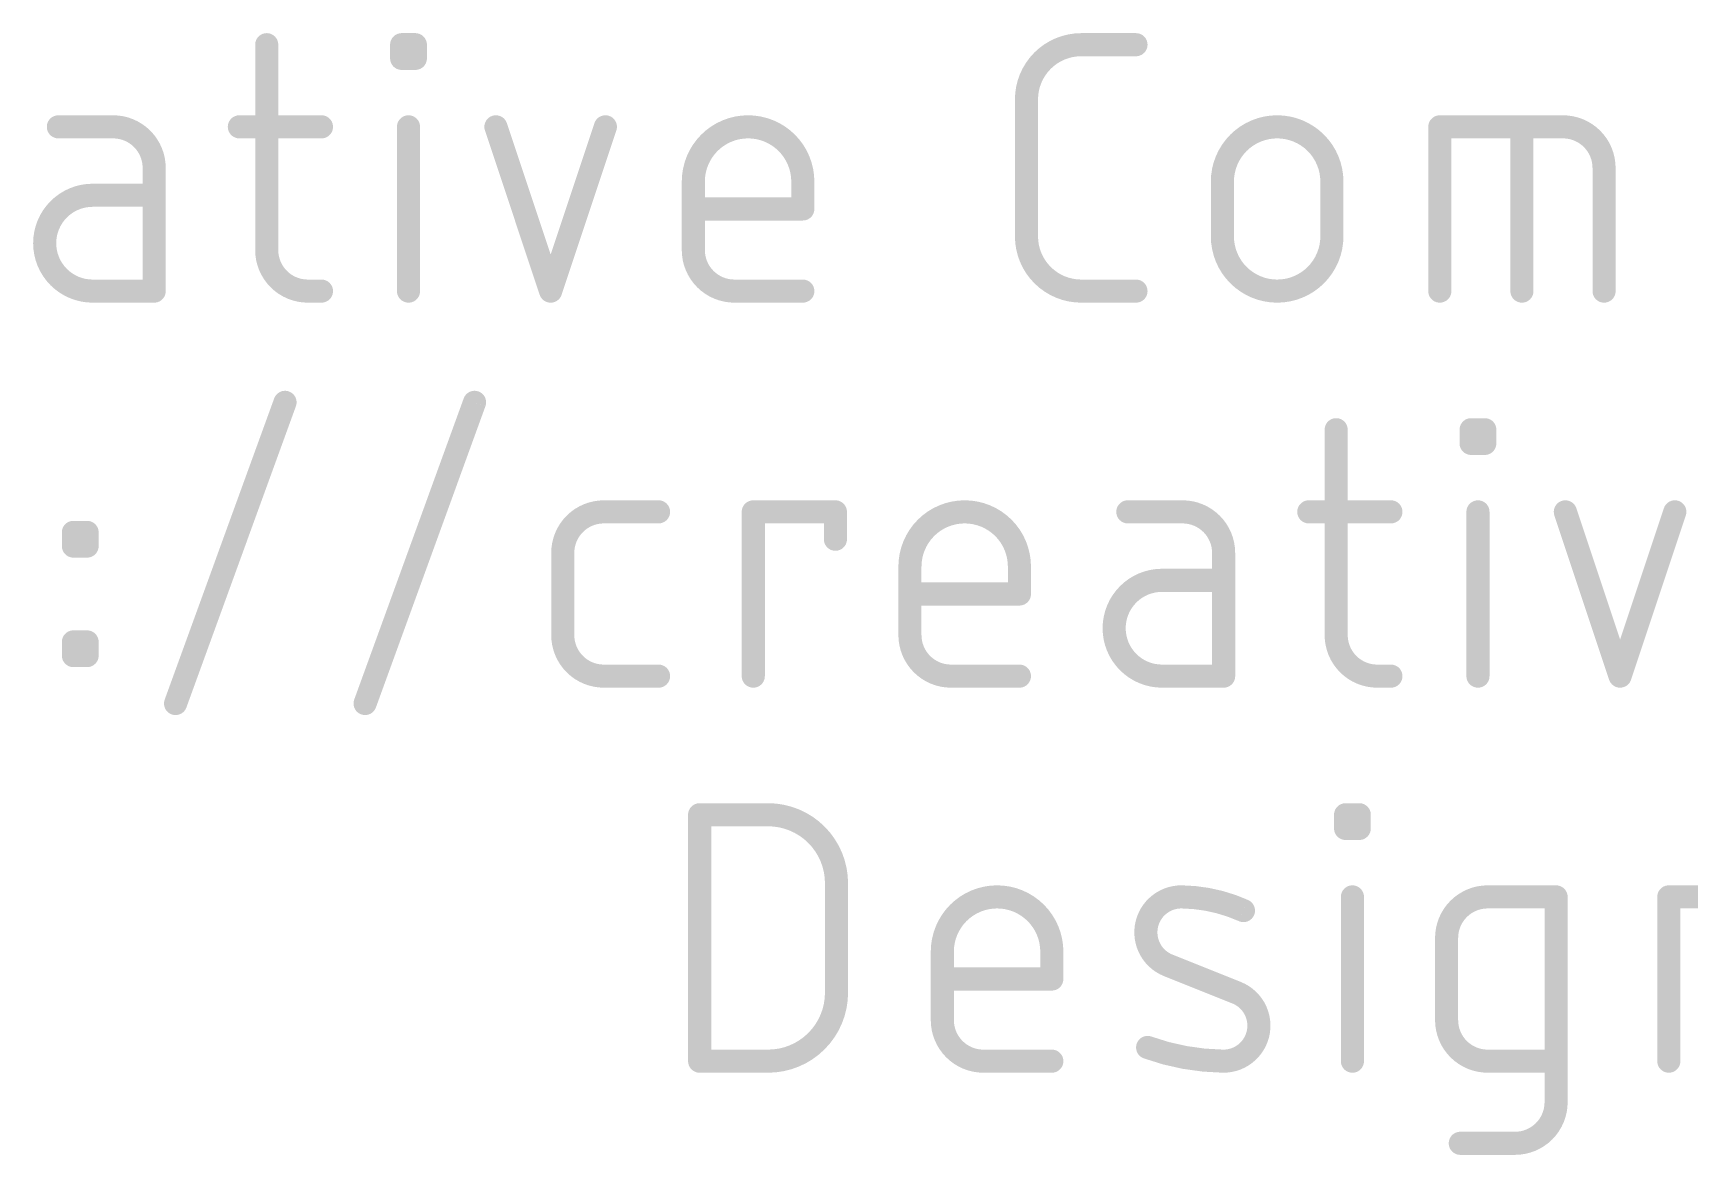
# Model space of a CAD drawing. Extents: x -31.8 to 54.9, y -9.4 to 30.
# Drawn here: x -4.32 to 6.61, y -9.43 to -2.03 of the extents above; entities that cross this region are included whole.
import ezdxf

# ---------------------------------------------------------------- set-up
doc = ezdxf.new("R2010")
doc.units = 0
doc.layers.add('51', color=253, linetype='CONTINUOUS')

msp = doc.modelspace()

# ---------------------------------------------------------------- linework, layer by layer
at = {"layer": '51', "const_width": 0.1524}
for points in [[(-2.7803, -2.1082), (-2.7803, -3.4629)], [(-1.8899, -2.1985), (-1.8899, -2.1082)], [(-1.8899, -2.1082), (-1.7996, -2.1082)], [(-1.7996, -2.1082), (-1.7996, -2.1985)], [(2.5941, -2.1082), (2.9553, -2.1082)], [(-1.7996, -2.1985), (-1.8899, -2.1985)], [(2.2328, -3.3726), (2.2328, -2.4694)], [(-3.7938, -2.6501), (-4.155, -2.6501)], [(-2.9609, -2.6501), (-2.4191, -2.6501)], [(-1.8447, -3.7338), (-1.8447, -2.6501)], [(-1.2681, -2.6501), (-0.9069, -3.7338)], [(-0.9069, -3.7338), (-0.5456, -2.6501)], [(4.9601, -3.7338), (4.9601, -2.6501)], [(4.9601, -2.6501), (5.7729, -2.6501)], [(5.5019, -3.7338), (5.5019, -2.6501)], [(-3.5229, -3.7338), (-3.5229, -2.921)], [(0.0345, -3.4629), (0.0345, -3.0113)], [(0.757, -3.0113), (0.757, -3.1919)], [(3.5255, -3.3726), (3.5255, -3.0113)], [(4.248, -3.0113), (4.248, -3.3726)], [(6.0438, -2.921), (6.0438, -3.7338)], [(-3.5229, -3.1016), (-3.9293, -3.1016)], [(0.757, -3.1919), (0.0345, -3.1919)], [(-3.9293, -3.7338), (-3.5229, -3.7338)], [(-2.5094, -3.7338), (-2.4191, -3.7338)], [(0.757, -3.7338), (0.3054, -3.7338)], [(2.9553, -3.7338), (2.5941, -3.7338)], [(-3.3819, -6.4544), (-2.6594, -4.4676)], [(-2.1314, -6.4544), (-1.4089, -4.4676)], [(4.2762, -4.6482), (4.2762, -6.0029)], [(5.1666, -4.7385), (5.1666, -4.6482)], [(5.1666, -4.6482), (5.2569, -4.6482)], [(5.2569, -4.6482), (5.2569, -4.7385)], [(5.2569, -4.7385), (5.1666, -4.7385)], [(-0.5561, -5.1901), (-0.1949, -5.1901)], [(0.4302, -6.2738), (0.4302, -5.1901)], [(0.4302, -5.1901), (0.9721, -5.1901)], [(0.9721, -5.1901), (0.9721, -5.3707)], [(3.2627, -5.1901), (2.9015, -5.1901)], [(4.0956, -5.1901), (4.6374, -5.1901)], [(5.2118, -6.2738), (5.2118, -5.1901)], [(5.7884, -5.1901), (6.1497, -6.2738)], [(6.1497, -6.2738), (6.5109, -5.1901)], [(-4.0558, -5.4158), (-4.0558, -5.3255)], [(-4.0558, -5.3255), (-3.9655, -5.3255)], [(-3.9655, -5.4158), (-4.0558, -5.4158)], [(-3.9655, -5.3255), (-3.9655, -5.4158)], [(-0.827, -6.0029), (-0.827, -5.461)], [(3.5337, -6.2738), (3.5337, -5.461)], [(1.4638, -6.0029), (1.4638, -5.5513)], [(2.1863, -5.5513), (2.1863, -5.7319)], [(3.5337, -5.6416), (3.1273, -5.6416)], [(2.1863, -5.7319), (1.4638, -5.7319)], [(-4.0558, -6.1383), (-4.0558, -6.048)], [(-4.0558, -6.048), (-3.9655, -6.048)], [(-3.9655, -6.048), (-3.9655, -6.1383)], [(-3.9655, -6.1383), (-4.0558, -6.1383)], [(-0.1949, -6.2738), (-0.5561, -6.2738)], [(2.1863, -6.2738), (1.7347, -6.2738)], [(3.1273, -6.2738), (3.5337, -6.2738)], [(4.5471, -6.2738), (4.6374, -6.2738)], [(0.0762, -8.8138), (0.0762, -7.1882)], [(0.0762, -7.1882), (0.5278, -7.1882)], [(4.3383, -7.2785), (4.3383, -7.1882)], [(4.3383, -7.1882), (4.4286, -7.1882)], [(4.4286, -7.2785), (4.3383, -7.2785)], [(4.4286, -7.1882), (4.4286, -7.2785)], [(0.9793, -7.6398), (0.9793, -8.3622)], [(4.3835, -8.8138), (4.3835, -7.7301)], [(5.2758, -7.7301), (5.7274, -7.7301)], [(5.7274, -7.7301), (5.7274, -9.0847)], [(6.4711, -8.8138), (6.4711, -7.7301)], [(6.4711, -7.7301), (6.9227, -7.7301)], [(5.0049, -8.5429), (5.0049, -8.001)], [(1.6775, -8.5429), (1.6775, -8.0913)], [(2.4, -8.0913), (2.4, -8.2719)], [(2.4, -8.2719), (1.6775, -8.2719)], [(3.6193, -8.3622), (3.1677, -8.1816)], [(0.5278, -8.8138), (0.0762, -8.8138)], [(2.4, -8.8138), (1.9485, -8.8138)], [(5.7274, -8.8138), (5.2758, -8.8138)], [(5.4564, -9.3557), (5.0952, -9.3557)]]:
    msp.add_lwpolyline(points, dxfattribs=at)
at = {"layer": '51'}
for points, const_width in [([(-2.7422, -2.1082, 1), (-2.8184, -2.1082)], 0.0762), ([(-1.8518, -2.1082, 1), (-1.928, -2.1082)], 0.0762), ([(-1.8899, -2.0701, 1), (-1.8899, -2.1463)], 0.0762), ([(-1.7615, -2.1082, 1), (-1.8377, -2.1082)], 0.0762), ([(-1.7996, -2.1463, 1), (-1.7996, -2.0701)], 0.0762), ([(2.5941, -2.1082, 0.4142), (2.2328, -2.4694)], 0.1524), ([(2.5941, -2.0701, 1), (2.5941, -2.1463)], 0.0762), ([(2.5941, -2.1463, 1), (2.5941, -2.0701)], 0.0762), ([(2.9553, -2.1463, 1), (2.9553, -2.0701)], 0.0762), ([(-1.8899, -2.1604, 1), (-1.8899, -2.2366)], 0.0762), ([(-1.928, -2.1985, 1), (-1.8518, -2.1985)], 0.0762), ([(-1.8377, -2.1985, 1), (-1.7615, -2.1985)], 0.0762), ([(-1.7996, -2.2366, 1), (-1.7996, -2.1604)], 0.0762), ([(2.2709, -2.4694, 1), (2.1947, -2.4694)], 0.0762), ([(2.1947, -2.4694, 1), (2.2709, -2.4694)], 0.0762), ([(-4.155, -2.612, 1), (-4.155, -2.6882)], 0.0762), ([(-3.5229, -2.921, 0.4142), (-3.7938, -2.6501)], 0.1524), ([(-3.7938, -2.612, 1), (-3.7938, -2.6882)], 0.0762), ([(-3.7938, -2.6882, 1), (-3.7938, -2.612)], 0.0762), ([(-2.9609, -2.612, 1), (-2.9609, -2.6882)], 0.0762), ([(-2.4191, -2.6882, 1), (-2.4191, -2.612)], 0.0762), ([(-1.8066, -2.6501, 1), (-1.8828, -2.6501)], 0.0762), ([(-1.232, -2.638, 1), (-1.3042, -2.6621)], 0.0762), ([(-0.5095, -2.6621, 1), (-0.5818, -2.638)], 0.0762), ([(0.757, -3.0113, 1), (0.0345, -3.0113)], 0.1524), ([(4.248, -3.0113, 1), (3.5255, -3.0113)], 0.1524), ([(4.9982, -2.6501, 1), (4.922, -2.6501)], 0.0762), ([(4.9601, -2.612, 1), (4.9601, -2.6882)], 0.0762), ([(5.54, -2.6501, 1), (5.4638, -2.6501)], 0.0762), ([(6.0438, -2.921, 0.4142), (5.7729, -2.6501)], 0.1524), ([(5.7729, -2.612, 1), (5.7729, -2.6882)], 0.0762), ([(5.7729, -2.6882, 1), (5.7729, -2.612)], 0.0762), ([(-3.4848, -2.921, 1), (-3.561, -2.921)], 0.0762), ([(-3.561, -2.921, 1), (-3.4848, -2.921)], 0.0762), ([(0.0726, -3.0113, 1), (-0.0036, -3.0113)], 0.0762), ([(0.7951, -3.0113, 1), (0.7189, -3.0113)], 0.0762), ([(3.5636, -3.0113, 1), (3.4874, -3.0113)], 0.0762), ([(4.2861, -3.0113, 1), (4.2099, -3.0113)], 0.0762), ([(6.0819, -2.921, 1), (6.0057, -2.921)], 0.0762), ([(6.0057, -2.921, 1), (6.0819, -2.921)], 0.0762), ([(-3.9293, -3.1016, 1), (-3.9293, -3.7338)], 0.1524), ([(-3.9293, -3.0635, 1), (-3.9293, -3.1397)], 0.0762), ([(-3.9293, -3.1397, 1), (-3.9293, -3.0635)], 0.0762), ([(-3.5229, -3.1397, 1), (-3.5229, -3.0635)], 0.0762), ([(-0.0036, -3.0113, 1), (0.0726, -3.0113)], 0.0762), ([(0.7189, -3.0113, 1), (0.7951, -3.0113)], 0.0762), ([(3.4874, -3.0113, 1), (3.5636, -3.0113)], 0.0762), ([(4.2099, -3.0113, 1), (4.2861, -3.0113)], 0.0762), ([(0.0345, -3.1538, 1), (0.0345, -3.23)], 0.0762), ([(0.7189, -3.1919, 1), (0.7951, -3.1919)], 0.0762), ([(0.757, -3.23, 1), (0.757, -3.1538)], 0.0762), ([(-2.7803, -3.4629, 0.4142), (-2.5094, -3.7338)], 0.1524), ([(-2.7422, -3.4629, 1), (-2.8184, -3.4629)], 0.0762), ([(0.0345, -3.4629, 0.4142), (0.3054, -3.7338)], 0.1524), ([(0.0726, -3.4629, 1), (-0.0036, -3.4629)], 0.0762), ([(2.2328, -3.3726, 0.4142), (2.5941, -3.7338)], 0.1524), ([(2.2709, -3.3726, 1), (2.1947, -3.3726)], 0.0762), ([(2.1947, -3.3726, 1), (2.2709, -3.3726)], 0.0762), ([(3.5255, -3.3726, 1), (4.248, -3.3726)], 0.1524), ([(3.5636, -3.3726, 1), (3.4874, -3.3726)], 0.0762), ([(3.4874, -3.3726, 1), (3.5636, -3.3726)], 0.0762), ([(4.2861, -3.3726, 1), (4.2099, -3.3726)], 0.0762), ([(4.2099, -3.3726, 1), (4.2861, -3.3726)], 0.0762), ([(-2.8184, -3.4629, 1), (-2.7422, -3.4629)], 0.0762), ([(-0.0036, -3.4629, 1), (0.0726, -3.4629)], 0.0762), ([(-3.9293, -3.6957, 1), (-3.9293, -3.7719)], 0.0762), ([(-3.9293, -3.7719, 1), (-3.9293, -3.6957)], 0.0762), ([(-3.561, -3.7338, 1), (-3.4848, -3.7338)], 0.0762), ([(-3.5229, -3.7719, 1), (-3.5229, -3.6957)], 0.0762), ([(-2.5094, -3.6957, 1), (-2.5094, -3.7719)], 0.0762), ([(-2.5094, -3.7719, 1), (-2.5094, -3.6957)], 0.0762), ([(-2.4191, -3.7719, 1), (-2.4191, -3.6957)], 0.0762), ([(-1.8828, -3.7338, 1), (-1.8066, -3.7338)], 0.0762), ([(-0.943, -3.7218, 1), (-0.8707, -3.7458)], 0.0762), ([(-0.943, -3.7458, 1), (-0.8707, -3.7218)], 0.0762), ([(0.3054, -3.6957, 1), (0.3054, -3.7719)], 0.0762), ([(0.3054, -3.7719, 1), (0.3054, -3.6957)], 0.0762), ([(0.757, -3.7719, 1), (0.757, -3.6957)], 0.0762), ([(2.5941, -3.6957, 1), (2.5941, -3.7719)], 0.0762), ([(2.5941, -3.7719, 1), (2.5941, -3.6957)], 0.0762), ([(2.9553, -3.7719, 1), (2.9553, -3.6957)], 0.0762), ([(4.922, -3.7338, 1), (4.9982, -3.7338)], 0.0762), ([(5.4638, -3.7338, 1), (5.54, -3.7338)], 0.0762), ([(6.0057, -3.7338, 1), (6.0819, -3.7338)], 0.0762), ([(-2.6236, -4.4806, 1), (-2.6952, -4.4546)], 0.0762), ([(-1.3731, -4.4806, 1), (-1.4447, -4.4546)], 0.0762), ([(4.3143, -4.6482, 1), (4.2381, -4.6482)], 0.0762), ([(5.2047, -4.6482, 1), (5.1285, -4.6482)], 0.0762), ([(5.1666, -4.6101, 1), (5.1666, -4.6863)], 0.0762), ([(5.295, -4.6482, 1), (5.2188, -4.6482)], 0.0762), ([(5.2569, -4.6863, 1), (5.2569, -4.6101)], 0.0762), ([(5.1666, -4.7004, 1), (5.1666, -4.7766)], 0.0762), ([(5.1285, -4.7385, 1), (5.2047, -4.7385)], 0.0762), ([(5.2188, -4.7385, 1), (5.295, -4.7385)], 0.0762), ([(5.2569, -4.7766, 1), (5.2569, -4.7004)], 0.0762), ([(-0.5561, -5.1901, 0.4142), (-0.827, -5.461)], 0.1524), ([(-0.5561, -5.152, 1), (-0.5561, -5.2282)], 0.0762), ([(-0.5561, -5.2282, 1), (-0.5561, -5.152)], 0.0762), ([(-0.1949, -5.2282, 1), (-0.1949, -5.152)], 0.0762), ([(0.4683, -5.1901, 1), (0.3921, -5.1901)], 0.0762), ([(0.4302, -5.152, 1), (0.4302, -5.2282)], 0.0762), ([(1.0102, -5.1901, 1), (0.934, -5.1901)], 0.0762), ([(0.9721, -5.2282, 1), (0.9721, -5.152)], 0.0762), ([(2.1863, -5.5513, 1), (1.4638, -5.5513)], 0.1524), ([(2.9015, -5.152, 1), (2.9015, -5.2282)], 0.0762), ([(3.5337, -5.461, 0.4142), (3.2627, -5.1901)], 0.1524), ([(3.2627, -5.152, 1), (3.2627, -5.2282)], 0.0762), ([(3.2627, -5.2282, 1), (3.2627, -5.152)], 0.0762), ([(4.0956, -5.152, 1), (4.0956, -5.2282)], 0.0762), ([(4.6374, -5.2282, 1), (4.6374, -5.152)], 0.0762), ([(5.2499, -5.1901, 1), (5.1737, -5.1901)], 0.0762), ([(5.8246, -5.178, 1), (5.7523, -5.2021)], 0.0762), ([(6.547, -5.2021, 1), (6.4748, -5.178)], 0.0762), ([(-4.0177, -5.3255, 1), (-4.0939, -5.3255)], 0.0762), ([(-4.0558, -5.2874, 1), (-4.0558, -5.3636)], 0.0762), ([(-4.0558, -5.3777, 1), (-4.0558, -5.4539)], 0.0762), ([(-3.9274, -5.3255, 1), (-4.0036, -5.3255)], 0.0762), ([(-3.9655, -5.3636, 1), (-3.9655, -5.2874)], 0.0762), ([(-3.9655, -5.4539, 1), (-3.9655, -5.3777)], 0.0762), ([(0.934, -5.3707, 1), (1.0102, -5.3707)], 0.0762), ([(-4.0939, -5.4158, 1), (-4.0177, -5.4158)], 0.0762), ([(-4.0036, -5.4158, 1), (-3.9274, -5.4158)], 0.0762), ([(-0.7889, -5.461, 1), (-0.8651, -5.461)], 0.0762), ([(-0.8651, -5.461, 1), (-0.7889, -5.461)], 0.0762), ([(3.5718, -5.461, 1), (3.4956, -5.461)], 0.0762), ([(3.4956, -5.461, 1), (3.5718, -5.461)], 0.0762), ([(1.5019, -5.5513, 1), (1.4257, -5.5513)], 0.0762), ([(1.4257, -5.5513, 1), (1.5019, -5.5513)], 0.0762), ([(2.2244, -5.5513, 1), (2.1482, -5.5513)], 0.0762), ([(2.1482, -5.5513, 1), (2.2244, -5.5513)], 0.0762), ([(3.1273, -5.6416, 1), (3.1273, -6.2738)], 0.1524), ([(3.1273, -5.6035, 1), (3.1273, -5.6797)], 0.0762), ([(3.1273, -5.6797, 1), (3.1273, -5.6035)], 0.0762), ([(3.5337, -5.6797, 1), (3.5337, -5.6035)], 0.0762), ([(1.4638, -5.6938, 1), (1.4638, -5.77)], 0.0762), ([(2.1863, -5.77, 1), (2.1863, -5.6938)], 0.0762), ([(2.1482, -5.7319, 1), (2.2244, -5.7319)], 0.0762), ([(-4.0177, -6.048, 1), (-4.0939, -6.048)], 0.0762), ([(-4.0558, -6.0099, 1), (-4.0558, -6.0861)], 0.0762), ([(-3.9274, -6.048, 1), (-4.0036, -6.048)], 0.0762), ([(-3.9655, -6.0861, 1), (-3.9655, -6.0099)], 0.0762), ([(-0.827, -6.0029, 0.4142), (-0.5561, -6.2738)], 0.1524), ([(-0.7889, -6.0029, 1), (-0.8651, -6.0029)], 0.0762), ([(-0.8651, -6.0029, 1), (-0.7889, -6.0029)], 0.0762), ([(1.4638, -6.0029, 0.4142), (1.7347, -6.2738)], 0.1524), ([(1.5019, -6.0029, 1), (1.4257, -6.0029)], 0.0762), ([(1.4257, -6.0029, 1), (1.5019, -6.0029)], 0.0762), ([(4.2762, -6.0029, 0.4142), (4.5471, -6.2738)], 0.1524), ([(4.3143, -6.0029, 1), (4.2381, -6.0029)], 0.0762), ([(4.2381, -6.0029, 1), (4.3143, -6.0029)], 0.0762), ([(-4.0558, -6.1002, 1), (-4.0558, -6.1764)], 0.0762), ([(-4.0939, -6.1383, 1), (-4.0177, -6.1383)], 0.0762), ([(-4.0036, -6.1383, 1), (-3.9274, -6.1383)], 0.0762), ([(-3.9655, -6.1764, 1), (-3.9655, -6.1002)], 0.0762), ([(-0.5561, -6.2357, 1), (-0.5561, -6.3119)], 0.0762), ([(-0.5561, -6.3119, 1), (-0.5561, -6.2357)], 0.0762), ([(-0.1949, -6.3119, 1), (-0.1949, -6.2357)], 0.0762), ([(1.7347, -6.2357, 1), (1.7347, -6.3119)], 0.0762), ([(1.7347, -6.3119, 1), (1.7347, -6.2357)], 0.0762), ([(2.1863, -6.3119, 1), (2.1863, -6.2357)], 0.0762), ([(3.1273, -6.2357, 1), (3.1273, -6.3119)], 0.0762), ([(3.1273, -6.3119, 1), (3.1273, -6.2357)], 0.0762), ([(3.5337, -6.3119, 1), (3.5337, -6.2357)], 0.0762), ([(4.5471, -6.2357, 1), (4.5471, -6.3119)], 0.0762), ([(4.5471, -6.3119, 1), (4.5471, -6.2357)], 0.0762), ([(4.6374, -6.3119, 1), (4.6374, -6.2357)], 0.0762), ([(6.1135, -6.2618, 1), (6.1858, -6.2858)], 0.0762), ([(6.1135, -6.2858, 1), (6.1858, -6.2618)], 0.0762), ([(0.3921, -6.2738, 1), (0.4683, -6.2738)], 0.0762), ([(3.4956, -6.2738, 1), (3.5718, -6.2738)], 0.0762), ([(5.1737, -6.2738, 1), (5.2499, -6.2738)], 0.0762), ([(-3.4177, -6.4414, 1), (-3.3461, -6.4674)], 0.0762), ([(-2.1672, -6.4414, 1), (-2.0956, -6.4674)], 0.0762), ([(0.1143, -7.1882, 1), (0.0381, -7.1882)], 0.0762), ([(0.0762, -7.1501, 1), (0.0762, -7.2263)], 0.0762), ([(0.9793, -7.6398, 0.4142), (0.5278, -7.1882)], 0.1524), ([(0.5278, -7.1501, 1), (0.5278, -7.2263)], 0.0762), ([(0.5278, -7.2263, 1), (0.5278, -7.1501)], 0.0762), ([(4.3764, -7.1882, 1), (4.3002, -7.1882)], 0.0762), ([(4.3383, -7.1501, 1), (4.3383, -7.2263)], 0.0762), ([(4.3383, -7.2404, 1), (4.3383, -7.3166)], 0.0762), ([(4.4667, -7.1882, 1), (4.3905, -7.1882)], 0.0762), ([(4.4286, -7.2263, 1), (4.4286, -7.1501)], 0.0762), ([(4.4286, -7.3166, 1), (4.4286, -7.2404)], 0.0762), ([(4.3002, -7.2785, 1), (4.3764, -7.2785)], 0.0762), ([(4.3905, -7.2785, 1), (4.4667, -7.2785)], 0.0762), ([(1.0174, -7.6398, 1), (0.9412, -7.6398)], 0.0762), ([(0.9412, -7.6398, 1), (1.0174, -7.6398)], 0.0762), ([(2.4, -8.0913, 1), (1.6775, -8.0913)], 0.1524), ([(3.258, -7.7301, 0.8318), (3.1677, -8.1816)], 0.1524), ([(3.6644, -7.8204, 0.1026), (3.258, -7.7301)], 0.1524), ([(3.2586, -7.692, 1), (3.2575, -7.7682)], 0.0762), ([(3.2575, -7.7682, 1), (3.2586, -7.692)], 0.0762), ([(3.6488, -7.8551, 1), (3.6801, -7.7856)], 0.0762), ([(4.4216, -7.7301, 1), (4.3454, -7.7301)], 0.0762), ([(5.2758, -7.7301, 0.4142), (5.0049, -8.001)], 0.1524), ([(5.2758, -7.692, 1), (5.2758, -7.7682)], 0.0762), ([(5.2758, -7.7682, 1), (5.2758, -7.692)], 0.0762), ([(5.7655, -7.7301, 1), (5.6893, -7.7301)], 0.0762), ([(5.7274, -7.7682, 1), (5.7274, -7.692)], 0.0762), ([(6.5092, -7.7301, 1), (6.433, -7.7301)], 0.0762), ([(6.4711, -7.692, 1), (6.4711, -7.7682)], 0.0762), ([(5.043, -8.001, 1), (4.9668, -8.001)], 0.0762), ([(4.9668, -8.001, 1), (5.043, -8.001)], 0.0762), ([(1.7156, -8.0913, 1), (1.6394, -8.0913)], 0.0762), ([(1.6394, -8.0913, 1), (1.7156, -8.0913)], 0.0762), ([(2.4381, -8.0913, 1), (2.3619, -8.0913)], 0.0762), ([(2.3619, -8.0913, 1), (2.4381, -8.0913)], 0.0762), ([(1.6775, -8.2338, 1), (1.6775, -8.31)], 0.0762), ([(2.4, -8.31, 1), (2.4, -8.2338)], 0.0762), ([(3.1819, -8.1463, 1), (3.1536, -8.217)], 0.0762), ([(3.1536, -8.217, 1), (3.1819, -8.1462)], 0.0762), ([(0.5278, -8.8138, 0.4142), (0.9793, -8.3622)], 0.1524), ([(1.0174, -8.3622, 1), (0.9412, -8.3622)], 0.0762), ([(2.3619, -8.2719, 1), (2.4381, -8.2719)], 0.0762), ([(3.5289, -8.8138, 0.8318), (3.6193, -8.3622)], 0.1524), ([(3.6334, -8.3269, 1), (3.6051, -8.3976)], 0.0762), ([(3.6051, -8.3976, 1), (3.6334, -8.3269)], 0.0762), ([(0.9412, -8.3622, 1), (1.0174, -8.3622)], 0.0762), ([(1.6775, -8.5429, 0.4142), (1.9485, -8.8138)], 0.1524), ([(1.7156, -8.5429, 1), (1.6394, -8.5429)], 0.0762), ([(1.6394, -8.5429, 1), (1.7156, -8.5429)], 0.0762), ([(5.0049, -8.5429, 0.4142), (5.2758, -8.8138)], 0.1524), ([(5.043, -8.5429, 1), (4.9668, -8.5429)], 0.0762), ([(4.9668, -8.5429, 1), (5.043, -8.5429)], 0.0762), ([(0.0762, -8.7757, 1), (0.0762, -8.8519)], 0.0762), ([(0.5278, -8.7757, 1), (0.5278, -8.8519)], 0.0762), ([(0.5278, -8.8519, 1), (0.5278, -8.7757)], 0.0762), ([(1.9485, -8.7757, 1), (1.9485, -8.8519)], 0.0762), ([(1.9485, -8.8519, 1), (1.9485, -8.7757)], 0.0762), ([(2.4, -8.8519, 1), (2.4, -8.7757)], 0.0762), ([(3.0451, -8.6876, 1), (3.0193, -8.7593)], 0.0762), ([(3.0322, -8.7235, 0.083), (3.5289, -8.8138)], 0.1524), ([(3.5295, -8.7757, 1), (3.5284, -8.8519)], 0.0762), ([(3.5284, -8.8519, 1), (3.5295, -8.7757)], 0.0762), ([(5.2758, -8.7757, 1), (5.2758, -8.8519)], 0.0762), ([(5.2758, -8.8519, 1), (5.2758, -8.7757)], 0.0762), ([(5.7274, -8.8519, 1), (5.7274, -8.7757)], 0.0762), ([(0.0381, -8.8138, 1), (0.1143, -8.8138)], 0.0762), ([(4.3454, -8.8138, 1), (4.4216, -8.8138)], 0.0762), ([(6.433, -8.8138, 1), (6.5092, -8.8138)], 0.0762), ([(5.4564, -9.3557, 0.4142), (5.7274, -9.0847)], 0.1524), ([(5.7655, -9.0847, 1), (5.6893, -9.0847)], 0.0762), ([(5.6893, -9.0847, 1), (5.7655, -9.0847)], 0.0762), ([(5.0952, -9.3176, 1), (5.0952, -9.3938)], 0.0762), ([(5.4564, -9.3176, 1), (5.4564, -9.3938)], 0.0762), ([(5.4564, -9.3938, 1), (5.4564, -9.3176)], 0.0762)]:
    msp.add_lwpolyline(points, format="xyb", dxfattribs=dict(at, const_width=const_width))

doc.saveas('drawing.dxf')
